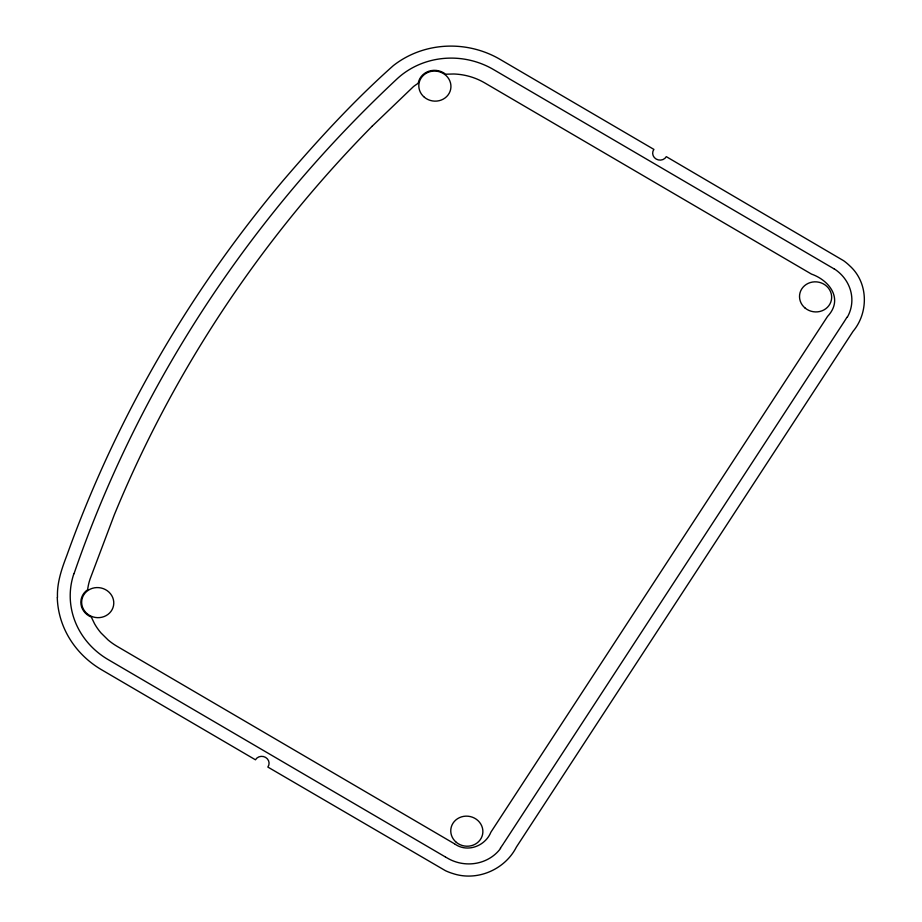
<?xml version="1.0" encoding="UTF-8"?>
<svg xmlns="http://www.w3.org/2000/svg" width="922" height="922" viewBox="0 0 922 922"><rect width="100%" height="100%" fill="white"/><g stroke="black" fill="none" stroke-linecap="round" stroke-linejoin="round"><path stroke-width="1.38" d="M846.984 317.226L844.056 321.847M503.792 843.111L843.653 322.458M503.4 843.722L500.335 848.263M372.35 126.037L413.529 86.53A61.889 57.694 9.6 0 1 418.15 83.349M454.753 843.953C467.339 853.023 485.341 846.05 490.896 832.174L827.553 316.419C843.584 299.42 829.915 280.599 811.441 274.076L484.718 82.899A61.624 57.464 9.6 0 0 453.843 73.991L445.66 74.209A16.884 15.743 9.6 0 0 428.926 71.213A16.884 15.743 9.6 0 0 418.208 83.303M454.511 843.803L117.371 646.495A64.84 60.46 9.6 0 1 108.139 640.006L100.994 632.941A61.002 56.876 9.6 0 1 94.551 623.756L91.313 617.072A16.884 15.743 9.6 0 1 80.986 604.233A16.884 15.743 9.6 0 1 87.625 589.757A61.901 57.717 9.6 0 1 90.033 579.166L114.293 514.856A1343.976 1253.021 9.6 0 1 372.327 126.026M445.407 856.964L448.737 858.866A39.634 36.961 9.6 0 0 500.577 848.424M445.072 856.769L108.635 659.875A78.693 73.368 9.6 0 1 73.898 573.68M833.926 268.775L493.454 69.519A78.554 73.241 9.6 0 0 396.967 78.958A1360.123 1268.073 9.6 0 0 74.025 573.715M57.487 597.514C56.818 582.923 61.682 568.909 66.822 555.505C107.263 442.652 164.715 335.954 236.263 239.778A1375.048 1281.995 9.6 0 1 283.169 180.516C317.698 140.248 353.656 100.844 393.36 65.6C403.006 58.017 414.243 52.496 426.091 49.339A91.405 85.216 9.6 0 1 500.07 59.377L653.894 149.399A7.261 6.777 9.6 0 0 656.164 159.057A7.261 6.777 9.6 0 0 666.306 156.659L843.618 260.707A52.508 48.958 9.6 0 1 849.819 265.905C868.501 282.754 868.72 312.639 853.046 331.332L516.378 847.088C504.979 869.538 477.331 881.582 453.128 873.618A52.496 48.947 9.6 0 1 445.453 870.691L267.853 767.058A7.261 6.777 9.6 0 0 265.594 757.4A7.261 6.777 9.6 0 0 255.452 759.797L102.019 670.017A91.854 85.642 9.6 0 1 57.279 597.514M833.984 268.694A39.634 36.961 9.6 0 1 847.237 317.352M805.125 308.075A16.1 15.017 9.6 0 0 831.39 299.984A16.1 15.017 9.6 0 0 810.254 282.57A16.1 15.017 9.6 0 0 805.125 308.075M424.408 97.294A16.1 15.017 9.6 0 0 450.674 89.204A16.1 15.017 9.6 0 0 429.537 71.801A16.1 15.017 9.6 0 0 424.408 97.294M87.244 613.81A16.1 15.017 9.6 0 0 113.51 605.731A16.1 15.017 9.6 0 0 92.373 588.317A16.1 15.017 9.6 0 0 87.244 613.81M456.355 842.374A16.1 15.017 9.6 0 0 482.609 834.295A16.1 15.017 9.6 0 0 461.473 816.88A16.1 15.017 9.6 0 0 456.355 842.374"/></g></svg>
